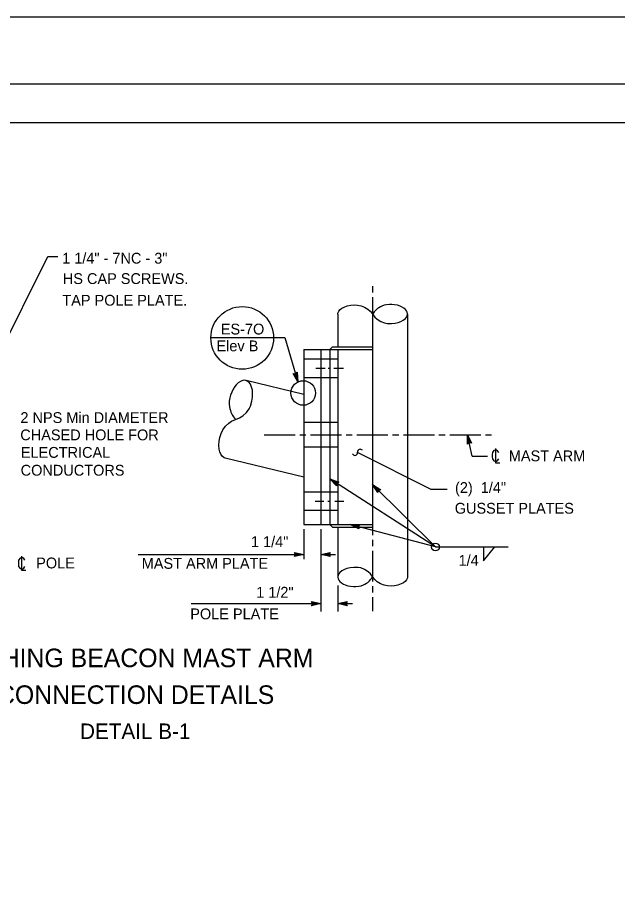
# Model space of a CAD drawing. Extents: x -894 to 866, y -472 to 714.
# Drawn here: x -656 to -268, y 154 to 714 of the extents above; entities that cross this region are included whole.
import ezdxf

# ---------------------------------------------------------------- set-up
doc = ezdxf.new("R2010")
doc.units = 0
for name, color, linetype in [('border_PLOTTING-ELEMENTS', 7, 'Continuous'), ('border_rw_22x34_Cut_Lines', 7, 'Continuous'), ('border_SHEET', 7, 'Continuous'), ('es_DETAIL', 7, 'Continuous'), ('es_DETAIL-anno', 7, 'Continuous'), ('pp_PRESENTATION', 7, 'Continuous')]:
    doc.layers.add(name, color=color, linetype=linetype)

msp = doc.modelspace()

# ---------------------------------------------------------------- linework, layer by layer
at = {"layer": 'border_PLOTTING-ELEMENTS'}
for points in [[(-894.04, -472.44), (865.96, -472.44), (865.96, 713.56), (-894.04, 713.56)], [(-864.04, 670.56), (835.96, 670.56), (835.96, -429.44), (-864.04, -429.44)]]:
    msp.add_lwpolyline(points, close=True, dxfattribs=at)
at = {"layer": 'border_rw_22x34_Cut_Lines'}
msp.add_lwpolyline([(-864.04, 670.56), (835.96, 670.56), (835.96, -429.44), (-864.04, -429.44)], close=True, dxfattribs=at)
at = {"layer": 'border_SHEET'}
msp.add_line((-814.04, 645.56), (810.96, 645.56), dxfattribs=at)
at = {"layer": 'es_DETAIL'}
for p, q in [((-449.08, 521.76), (-449.08, 500.53)), ((-404.08, 521.76), (-404.08, 351.76)), ((-471.08, 498.76), (-426.58, 498.76)), ((-471.08, 498.76), (-471.08, 385.76)), ((-460.08, 498.76), (-460.08, 385.76)), ((-454.25, 498.76), (-452.48, 500.53)), ((-454.25, 498.76), (-454.25, 385.76)), ((-452.48, 500.53), (-426.58, 500.53)), ((-449.08, 498.76), (-449.08, 385.76)), ((-426.58, 500.53), (-426.58, 383.99)), ((-471.08, 492.79), (-449.08, 492.79)), ((-471.08, 469.76), (-508.37, 478.76)), ((-471.08, 480.73), (-449.08, 480.73)), ((-471.08, 451.81), (-449.08, 451.81)), ((-471.08, 435.81), (-449.08, 435.81)), ((-471.08, 416.27), (-521.91, 428.54)), ((-471.08, 406.83), (-449.08, 406.83)), ((-471.08, 394.99), (-449.08, 394.99)), ((-471.08, 385.76), (-426.58, 385.76)), ((-454.25, 385.76), (-452.48, 383.99)), ((-452.48, 383.99), (-426.58, 383.99)), ((-449.08, 383.99), (-449.08, 351.76))]:
    msp.add_line(p, q, dxfattribs=at)
for points in [[(-449.08, 521.76), (-449.01, 522.39), (-448.48, 523.64), (-447.54, 524.71), (-446.44, 525.52), (-444.96, 526.28), (-442.96, 526.96), (-440.65, 527.41), (-438.6, 527.59), (-436.29, 527.54), (-434, 527.08), (-431.77, 526.2), (-429.58, 524.86), (-428.18, 523.65), (-426.63, 521.84), (-425.13, 519.79), (-423.6, 518.34), (-421.26, 516.85), (-418.86, 515.95), (-417.23, 515.64), (-414.37, 515.56), (-412.04, 515.81), (-410.01, 516.28), (-408.42, 516.85), (-406.76, 517.73), (-405.42, 518.82), (-404.72, 519.69), (-404.27, 520.62), (-404.08, 521.78), (-404.29, 522.94), (-404.75, 523.88), (-405.34, 524.62), (-406.44, 525.57), (-407.83, 526.4), (-408.89, 526.86), (-410.55, 527.39), (-412.38, 527.76), (-414.24, 527.95), (-415.76, 527.97), (-417.64, 527.77), (-419.11, 527.42), (-420.73, 526.82), (-421.53, 526.5), (-422.57, 525.82), (-423.41, 525.22), (-424.6, 524.2), (-425.49, 523.24), (-426.11, 522.46), (-426.55, 521.8)], [(-521.91, 428.54), (-522.6, 428.8), (-523.83, 429.76), (-524.74, 431.14), (-525.32, 432.6), (-525.72, 434.49), (-525.88, 436.92), (-525.7, 439.63), (-525.28, 441.98), (-524.55, 444.54), (-523.34, 446.96), (-521.69, 449.19), (-519.54, 451.22), (-517.77, 452.43), (-515.28, 453.61), (-512.55, 454.68), (-510.47, 455.95), (-508.11, 458.11), (-506.39, 460.53), (-505.55, 462.25), (-504.62, 465.42), (-504.2, 468.1), (-504.11, 470.5), (-504.27, 472.45), (-504.76, 474.57), (-505.57, 476.39), (-506.33, 477.43), (-507.24, 478.21), (-508.48, 478.77), (-509.84, 478.89), (-511.02, 478.65), (-512.03, 478.21), (-513.42, 477.27), (-514.75, 475.96), (-515.59, 474.92), (-516.67, 473.23), (-517.63, 471.3), (-518.4, 469.27), (-518.88, 467.58), (-519.22, 465.43), (-519.27, 463.68), (-519.08, 461.69), (-518.96, 460.7), (-518.51, 459.34), (-518.1, 458.22), (-517.31, 456.59), (-516.51, 455.31), (-515.82, 454.39), (-515.22, 453.69)], [(-404.08, 351.76), (-404.15, 351.13), (-404.68, 349.88), (-405.62, 348.81), (-406.72, 348), (-408.2, 347.24), (-410.2, 346.56), (-412.51, 346.11), (-414.56, 345.93), (-416.87, 345.98), (-419.16, 346.44), (-421.39, 347.32), (-423.58, 348.66), (-424.98, 349.87), (-426.53, 351.69), (-428.03, 353.73), (-429.56, 355.18), (-431.89, 356.67), (-434.3, 357.57), (-435.93, 357.88), (-438.79, 357.96), (-441.12, 357.71), (-443.15, 357.24), (-444.74, 356.67), (-446.4, 355.79), (-447.74, 354.7), (-448.44, 353.83), (-448.89, 352.9), (-449.08, 351.74), (-448.87, 350.58), (-448.41, 349.64), (-447.82, 348.9), (-446.72, 347.95), (-445.32, 347.12), (-444.27, 346.66), (-442.61, 346.13), (-440.78, 345.76), (-438.92, 345.57), (-437.4, 345.55), (-435.52, 345.75), (-434.05, 346.1), (-432.43, 346.7), (-431.63, 347.02), (-430.59, 347.7), (-429.75, 348.3), (-428.56, 349.32), (-427.67, 350.28), (-427.05, 351.06), (-426.61, 351.72)]]:
    msp.add_lwpolyline(points, dxfattribs=at)
at = {"layer": 'es_DETAIL-anno'}
for p, q in [((-670.98, 489.56), (-636.51, 558.94)), ((-636.51, 558.94), (-629.99, 558.94)), ((-426.58, 521.76), (-426.58, 447.81)), ((-531.12, 506.6), (-490.59, 506.6)), ((-491.19, 506.53), (-483.22, 506.53)), ((-483.22, 506.53), (-474.99, 477.92)), ((-463.36, 486.77), (-457.33, 486.77)), ((-455.28, 486.77), (-453.82, 486.77)), ((-451.73, 486.77), (-445.36, 486.77)), ((-474.99, 477.92), (-477.93, 483.32)), ((-477.93, 483.32), (-477.93, 483.32)), ((-477.93, 483.32), (-476.43, 482.92)), ((-475.38, 479.26), (-477.52, 483.19)), ((-475.75, 480.58), (-477.13, 483.12)), ((-476.13, 481.9), (-476.72, 482.99)), ((-476.43, 482.92), (-475.36, 484.06)), ((-476.21, 483.16), (-476.13, 481.9)), ((-475.92, 483.43), (-475.75, 480.58)), ((-475.64, 483.75), (-475.37, 479.25)), ((-475.36, 484.06), (-475.36, 484.06)), ((-475.36, 484.06), (-474.99, 477.92)), ((-474.99, 477.92), (-474.99, 477.92)), ((-365.25, 437.61), (-365.18, 443.76)), ((-362.25, 429.89), (-365.18, 443.76)), ((-365.18, 443.76), (-365.18, 443.76)), ((-365.18, 443.76), (-362.64, 438.16)), ((-364.95, 437.9), (-364.89, 442.41)), ((-364.89, 442.4), (-363.04, 438.32)), ((-364.11, 438.67), (-365.25, 437.61)), ((-365.25, 437.61), (-365.25, 437.61)), ((-364.64, 438.2), (-364.61, 441.06)), ((-364.61, 441.06), (-363.42, 438.42)), ((-364.34, 438.45), (-364.33, 439.7)), ((-364.33, 439.7), (-363.82, 438.58)), ((-362.64, 438.16), (-364.11, 438.67)), ((-362.64, 438.16), (-362.64, 438.16)), ((-436.24, 432.17), (-388.96, 408.63)), ((-362.25, 429.89), (-352.36, 429.89)), ((-385.99, 371.17), (-454.25, 415.12)), ((-449.93, 410.74), (-454.25, 415.12)), ((-454.25, 415.12), (-454.25, 415.12)), ((-454.25, 415.12), (-448.49, 412.99)), ((-449.92, 411.16), (-453.09, 414.37)), ((-453.08, 414.37), (-448.88, 412.81)), ((-449.92, 411.59), (-451.93, 413.62)), ((-451.93, 413.62), (-449.22, 412.62)), ((-449.88, 411.97), (-450.77, 412.87)), ((-450.77, 412.87), (-449.61, 412.44)), ((-449.88, 412.3), (-449.93, 410.74)), ((-449.93, 410.74), (-449.93, 410.74)), ((-448.49, 412.99), (-449.88, 412.3)), ((-448.49, 412.99), (-448.49, 412.99)), ((-385.99, 371.17), (-426.58, 411.45)), ((-423.26, 406.27), (-426.58, 411.45)), ((-426.58, 411.45), (-426.58, 411.45)), ((-426.58, 411.45), (-421.38, 408.17)), ((-423.17, 406.68), (-425.6, 410.48)), ((-425.59, 410.47), (-421.8, 408.08)), ((-423.08, 407.1), (-424.62, 409.5)), ((-424.62, 409.5), (-422.17, 407.96)), ((-422.96, 407.47), (-423.64, 408.53)), ((-423.64, 408.53), (-422.59, 407.87)), ((-388.96, 408.63), (-378.33, 408.63)), ((-422.89, 407.79), (-423.26, 406.27)), ((-423.26, 406.27), (-423.26, 406.27)), ((-421.38, 408.17), (-422.89, 407.79)), ((-421.38, 408.17), (-421.38, 408.17)), ((-463.65, 400.77), (-458.09, 400.77)), ((-455.52, 400.77), (-453.7, 400.77)), ((-451.08, 400.77), (-445.24, 400.77)), ((-471.08, 382.57), (-471.08, 363.19)), ((-460.08, 382.57), (-460.08, 329.43)), ((-385.99, 371.17), (-441, 385.76)), ((-435.55, 382.93), (-441, 385.76)), ((-441, 385.76), (-441, 385.76)), ((-441, 385.76), (-434.86, 385.51)), ((-435.66, 383.33), (-439.67, 385.41)), ((-439.66, 385.41), (-435.18, 385.22)), ((-435.8, 383.73), (-438.33, 385.05)), ((-438.33, 385.05), (-435.44, 384.93)), ((-435.88, 384.11), (-437, 384.69)), ((-437, 384.69), (-435.76, 384.64)), ((-434.86, 385.51), (-435.98, 384.43)), ((-435.98, 384.43), (-435.55, 382.93)), ((-435.55, 382.93), (-435.55, 382.93)), ((-434.86, 385.51), (-434.86, 385.51)), ((-385.99, 371.17), (-339.05, 371.17)), ((-354.95, 362.16), (-347.68, 371.17)), ((-354.95, 371.16), (-354.95, 362.16)), ((-578.03, 366.24), (-471.08, 366.24)), ((-476.28, 366.24), (-477.08, 367.58)), ((-477.08, 367.58), (-477.08, 367.58)), ((-477.08, 367.58), (-471.08, 366.24)), ((-471.08, 366.24), (-477.08, 364.91)), ((-477.08, 364.91), (-476.28, 366.24)), ((-477.08, 364.91), (-477.08, 364.91)), ((-476.86, 367.23), (-472.46, 366.24)), ((-472.47, 366.24), (-476.84, 365.27)), ((-473.84, 366.25), (-476.67, 365.62)), ((-476.63, 366.87), (-473.84, 366.25)), ((-476.45, 366.52), (-475.22, 366.25)), ((-475.22, 366.25), (-476.43, 365.98)), ((-471.08, 366.24), (-471.08, 366.24)), ((-460.08, 366.24), (-454.08, 367.57)), ((-460.08, 366.24), (-450.63, 366.24)), ((-454.08, 364.9), (-460.08, 366.24)), ((-460.08, 366.24), (-460.08, 366.24)), ((-454.3, 365.26), (-458.7, 366.24)), ((-458.69, 366.25), (-454.31, 367.21)), ((-457.32, 366.24), (-454.49, 366.87)), ((-454.53, 365.62), (-457.32, 366.24)), ((-455.94, 366.24), (-454.73, 366.51)), ((-454.71, 365.97), (-455.94, 366.24)), ((-454.08, 367.57), (-454.88, 366.24)), ((-454.88, 366.24), (-454.08, 364.9)), ((-454.08, 367.57), (-454.08, 367.57)), ((-454.08, 364.9), (-454.08, 364.9)), ((-449.08, 346.29), (-449.08, 329.43)), ((-465.28, 334.53), (-466.08, 335.87)), ((-466.08, 335.87), (-466.08, 335.87)), ((-466.08, 335.87), (-460.08, 334.53)), ((-449.08, 334.53), (-443.08, 335.86)), ((-443.08, 335.86), (-443.88, 334.53)), ((-443.08, 335.86), (-443.08, 335.86)), ((-543.86, 334.53), (-460.08, 334.53)), ((-460.08, 334.53), (-466.08, 333.2)), ((-466.08, 333.2), (-465.28, 334.53)), ((-466.08, 333.2), (-466.08, 333.2)), ((-465.86, 335.52), (-461.46, 334.53)), ((-461.47, 334.53), (-465.84, 333.56)), ((-462.84, 334.54), (-465.67, 333.91)), ((-465.63, 335.16), (-462.84, 334.54)), ((-465.45, 334.81), (-464.22, 334.54)), ((-464.22, 334.54), (-465.43, 334.27)), ((-460.08, 334.53), (-460.08, 334.53)), ((-449.08, 334.53), (-439.63, 334.53)), ((-443.08, 333.19), (-449.08, 334.53)), ((-449.08, 334.53), (-449.08, 334.53)), ((-443.3, 333.55), (-447.7, 334.53)), ((-447.69, 334.54), (-443.31, 335.5)), ((-446.32, 334.53), (-443.49, 335.16)), ((-443.53, 333.91), (-446.32, 334.53)), ((-444.94, 334.53), (-443.73, 334.8)), ((-443.71, 334.26), (-444.94, 334.53)), ((-443.88, 334.53), (-443.08, 333.19)), ((-443.08, 333.19), (-443.08, 333.19))]:
    msp.add_line(p, q, dxfattribs=at)
for points in [[(-426.58, 539.71), (-426.58, 535.71)], [(-426.58, 532.71), (-426.58, 512.71)], [(-426.58, 509.71), (-426.58, 505.71)], [(-426.58, 502.71), (-426.58, 493.66)], [(-496.71, 443.76), (-476.71, 443.76)], [(-473.71, 443.76), (-469.71, 443.76)], [(-466.71, 443.76), (-446.71, 443.76)], [(-443.71, 443.76), (-439.71, 443.76)], [(-436.71, 443.76), (-416.71, 443.76)], [(-413.71, 443.76), (-409.71, 443.76)], [(-406.71, 443.76), (-386.71, 443.76)], [(-383.71, 443.76), (-379.71, 443.76)], [(-376.71, 443.76), (-356.71, 443.76)], [(-353.71, 443.76), (-349.71, 443.76)], [(-345.13, 432.31), (-345.83, 433.38), (-346.52, 433.69), (-347.22, 433.69), (-348.28, 433.49), (-349.21, 432.3), (-349.32, 430.89), (-349.32, 429.49), (-349.21, 428.03), (-348.28, 426.9), (-347.22, 426.69), (-346.55, 426.7), (-345.84, 427.02), (-345.12, 428.09)], [(-347.22, 434.74), (-347.22, 425.64), (-344.42, 425.64)], [(-426.58, 398.76), (-426.58, 378.76)], [(-426.58, 375.76), (-426.58, 371.76)], [(-651.28, 362.73), (-651.97, 363.8), (-652.67, 364.11), (-653.37, 364.11), (-654.43, 363.91), (-655.35, 362.72), (-655.47, 361.31), (-655.47, 359.91), (-655.35, 358.45), (-654.43, 357.32), (-653.37, 357.11), (-652.69, 357.12), (-651.99, 357.44), (-651.27, 358.51)], [(-653.37, 365.16), (-653.37, 356.06), (-650.57, 356.06)], [(-426.58, 368.76), (-426.58, 348.76)], [(-426.58, 345.76), (-426.58, 341.76)], [(-426.58, 338.76), (-426.58, 329.71)]]:
    msp.add_lwpolyline(points, dxfattribs=at)
for centre, radius in [((-510.85, 506.31), 20.27), ((-385.99, 371.17), 2.5)]:
    msp.add_circle(centre, radius, dxfattribs=at)
for centre, start, end in [((-437.97, 432.07), 202.0837, 10.1933), ((-434.57, 432.57), 38.7267, 186.0325)]:
    msp.add_arc(centre, 1.73, start, end, dxfattribs=at)
at = {"layer": 'pp_PRESENTATION'}
msp.add_circle((-471.44, 470.69), 7.94, dxfattribs=at)

# ---------------------------------------------------------------- texts
at = {"layer": 'es_DETAIL-anno'}
for s, height, p in [('1 1/4" - 7NC - 3"', 7, (-627.18, 554.33)), ('HS CAP SCREWS.', 7, (-626.76, 541.15)), ('TAP POLE PLATE.', 7, (-627.05, 527.15)), ('ES-7O', 7, (-524.67, 508.52)), ('Elev B', 7, (-527.48, 497.65)), ('2 NPS Min DIAMETER', 7, (-654.17, 451.3)), ('CHASED HOLE FOR', 7, (-654.25, 440.12)), ('ELECTRICAL', 7, (-653.86, 428.8)), ('MAST ARM', 7, (-338.58, 426.56)), ('CONDUCTORS', 7, (-654.02, 417.26)), ('(2)  1/4"', 7, (-373.34, 406.07)), ('GUSSET PLATES', 7, (-373.52, 392.68)), ('1 1/4"', 7, (-505.18, 371.11)), ('POLE', 7, (-643.96, 357.31)), ('MAST ARM PLATE', 7, (-575.78, 357.06)), ('1/4', 7, (-371.05, 358.99)), ('1 1/2"', 7, (-501.81, 338.38)), ('POLE PLATE', 7, (-544.4, 324.39)), ('FLASHING BEACON MAST ARM', 12, (-706.45, 293.45)), ('CONNECTION DETAILS', 12, (-669.32, 269.69)), ('DETAIL B-1', 10, (-615.65, 247.05))]:
    msp.add_text(s, height=height, dxfattribs=at).set_placement(p)

doc.saveas('drawing.dxf')
